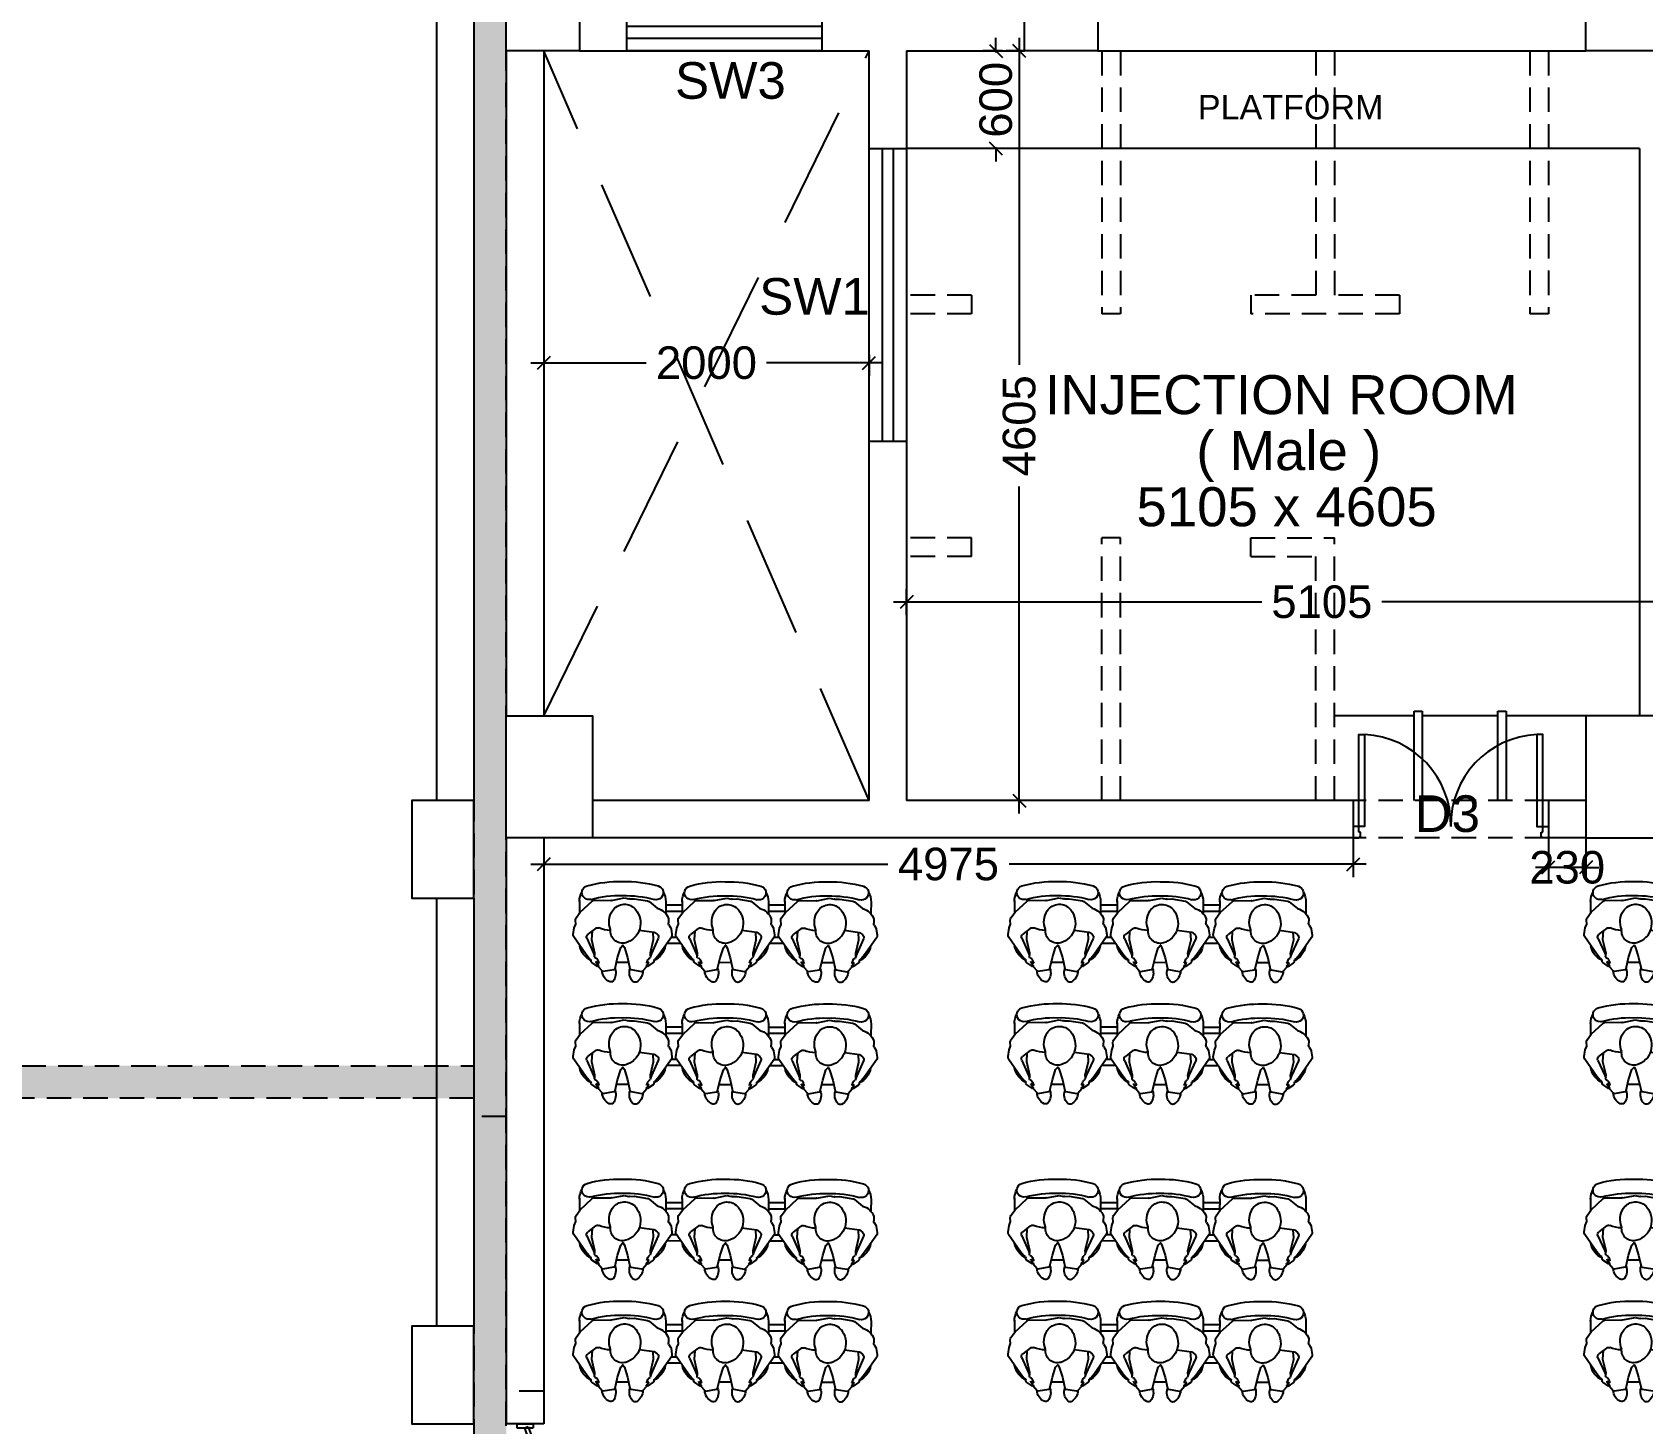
# Model space of a CAD drawing. Extents: x 6345096 to 6738923, y -6490958 to -6305885.
# Drawn here: x 6574075 to 6583974, y -6417014 to -6408465 of the extents above; entities that cross this region are included whole.
import ezdxf
from ezdxf.enums import TextEntityAlignment as Align

# ---------------------------------------------------------------- set-up
doc = ezdxf.new("R2010")
doc.units = 0
doc.header["$LTSCALE"] = 600
doc.header["$MEASUREMENT"] = 0
doc.header["$PDMODE"] = 35
doc.linetypes.add('HIDDEN', pattern=[0.375, 0.25, -0.125])
doc.linetypes.add('HIDDEN2', pattern=[0.1875, 0.125, -0.0625])
doc.layers.get('0').update_dxf_attribs({"linetype": 'CONTINUOUS'})
doc.layers.get('Defpoints').update_dxf_attribs({"linetype": 'CONTINUOUS'})
for name, color, linetype in [('8', 8, 'CONTINUOUS'), ('Counter', 7, 'CONTINUOUS'), ('DOOR', 32, 'CONTINUOUS'), ('Duct', 8, 'CONTINUOUS'), ('Exp.Joint', 104, 'CONTINUOUS'), ('furniture', 33, 'CONTINUOUS'), ('HS', 251, 'CONTINUOUS'), ('joinery', 7, 'CONTINUOUS'), ('LA-column', 3, 'CONTINUOUS'), ('Room Dim', 1, 'CONTINUOUS'), ('T Wall', 8, 'CONTINUOUS'), ('TEXT', 6, 'CONTINUOUS'), ('Walls', 7, 'CONTINUOUS'), ('WIN', 151, 'CONTINUOUS'), ('Working Dim', 5, 'CONTINUOUS')]:
    doc.layers.add(name, color=color, linetype=linetype)
doc.styles.add('ari', font='arial.ttf')
doc.styles.add('ARIAL', font='arial.ttf')
doc.dimstyles.new('int. dim', dxfattribs={"dimtxt": 200, "dimasz": 80, "dimexe": 80, "dimexo": 0, "dimgap": 70, "dimtad": 0, "dimdec": 0, "dimzin": 12, "dimdsep": 46, "dimtxsty": 'ari', "dimblk": 'OBLIQUE', "dimcen": 2, "dimdle": 80, "dimclrd": 256, "dimclre": 256, "dimclrt": 6, "dimadec": 0, "dimazin": 0, "dimtfac": 1, "dimtdec": 0, "dimtix": 1, "dimtmove": 2, "dimatfit": 3, "dimfxl": 1, "dimtolj": 1, "dimtzin": 0, "dimlwd": -1, "dimlwe": -1, "dimarcsym": 0})

# ---------------------------------------------------------------- blocks, each defined once
blk = doc.blocks.new('A$C6F2C55AD')
at = {"layer": 'furniture', "color": 8}
for p, q in [((-379.5, 895.9), (-302.9, 895.9)), ((-308.5, 891.8), (-377.1, 817.5)), ((-273.9, 917.1), (-308.5, 891.8)), ((-236, 918.6), (-259.6, 921)), ((-212.3, 928), (-236, 918.6)), ((-171.6, 934.6), (-212.3, 928)), ((-49.8, 857.1), (-156.5, 931.2)), ((-382.5, 803.2), (-381.1, 703.3)), ((-209.2, 797.7), (-173.4, 844.1)), ((-148.5, 850.3), (-56.1, 808.3)), ((-56.1, 808.3), (-39.7, 802.4)), ((-24.6, 836.6), (-49.8, 857.1)), ((-18.6, 827), (-24.6, 836.6)), ((-7.3, 824.3), (-15, 824.8)), ((-1.3, 787.1), (-5, 793.2)), ((-0.3, 792.4), (11, 788.8)), ((24.4, 784.6), (0.3, 820)), ((-381.5, 699), (-396.8, 620.7)), ((-8.2, 781.4), (3.8, 776.1)), ((4.8, 781), (-1.3, 787.1)), ((11, 788.8), (18.9, 779)), ((-396.8, 620.7), (-391.1, 593.4)), ((0, 593.2), (0, 668.6)), ((-390.7, 588.1), (-392.1, 559.3)), ((-392.1, 559.3), (-378.8, 477.9)), ((-199.8, 527.8), (-187.5, 436)), ((-374.5, 468.3), (-333.8, 417.4)), ((-187.5, 436), (-173.4, 417.7)), ((-156.5, 330.7), (-49.8, 404.7)), ((-148.5, 411.5), (-56.1, 453.6)), ((-56.1, 453.6), (-39.7, 459.4)), ((-49.8, 404.7), (-24.6, 425.2)), ((-39.7, 459.4), (-29.4, 461.9)), ((-24.6, 425.2), (-18.6, 434.9)), ((-15, 437), (-7.3, 437.5)), ((2.1, 482.2), (-9.9, 476.9)), ((-2.9, 468.6), (3.2, 477.3)), ((11, 473), (-2.9, 468.6)), ((0.3, 441.8), (24.4, 477.2)), ((3.6, 480.6), (2.1, 482.2)), ((3.2, 477.3), (3.6, 480.6)), ((18.9, 482.8), (11, 473)), ((-373.9, 365.9), (-301.2, 365.9)), ((-354.9, 365.9), (-354.9, 265)), ((-316.4, 365.9), (-316.4, 265)), ((-269.1, 348), (-244, 349.2)), ((-212.3, 297.1), (-236, 287.7)), ((-232.1, 346.1), (-215.8, 336)), ((-171.6, 303.7), (-212.3, 297.1)), ((-208.2, 333.1), (-171.6, 327.2)), ((-156.5, 330.7), (-156.5, 300.2)), ((-49.8, 226.2), (-156.5, 300.3)), ((-119.5, 356.4), (-119.5, 274.5)), ((-379.5, 265), (-302.9, 265)), ((-308.5, 260.9), (-377.1, 186.6)), ((-373.9, 265), (-302.9, 265)), ((-273.9, 286.2), (-308.5, 260.9)), ((-236, 287.7), (-259.6, 290.1)), ((-209.2, 166.7), (-173.4, 213.2)), ((-148.5, 219.4), (-56.1, 177.3)), ((-24.6, 205.7), (-49.8, 226.2)), ((-18.6, 196), (-24.6, 205.7)), ((-382.5, 172.3), (-381.1, 72.4)), ((-56.1, 177.3), (-39.7, 171.5)), ((-7.3, 193.4), (-15, 193.9)), ((-8.2, 150.5), (3.8, 145.2)), ((-1.3, 156.2), (-5, 162.3)), ((4.8, 150.1), (-1.3, 156.2)), ((-0.3, 161.5), (11, 157.9)), ((24.4, 153.7), (0.3, 189.1)), ((11, 157.9), (18.9, 148.1)), ((-381.5, 68.1), (-396.8, -10.2)), ((0, -37.7), (0, 37.7)), ((-396.8, -10.2), (-391.1, -37.5)), ((-390.7, -42.8), (-392.1, -71.7)), ((-392.1, -71.7), (-378.8, -153)), ((-374.5, -162.6), (-333.8, -213.5)), ((-199.8, -103.1), (-187.5, -194.9)), ((-187.5, -194.9), (-173.4, -213.2)), ((-148.5, -219.4), (-56.1, -177.3)), ((-56.1, -177.3), (-39.7, -171.5)), ((-39.7, -171.5), (-29.4, -169.1)), ((-24.6, -205.7), (-18.6, -196)), ((-15, -193.9), (-7.3, -193.4)), ((2.1, -148.7), (-9.9, -154)), ((-2.9, -162.3), (3.2, -153.6)), ((11, -157.9), (-2.9, -162.3)), ((0.3, -189.1), (24.4, -153.7)), ((3.6, -150.3), (2.1, -148.7)), ((3.2, -153.6), (3.6, -150.3)), ((18.9, -148.1), (11, -157.9)), ((-379.5, -265), (-301.2, -265)), ((-354.9, -265), (-354.9, -365.9)), ((-316.4, -265), (-316.4, -365.9)), ((-269.1, -282.9), (-244, -281.7)), ((-232.1, -284.8), (-215.8, -294.9)), ((-156.5, -300.3), (-49.8, -226.2)), ((-119.5, -274.5), (-119.5, -356.4)), ((-49.8, -226.2), (-24.6, -205.7)), ((-379.5, -365.9), (-302.9, -365.9)), ((-308.5, -370), (-377.1, -444.3)), ((-373.9, -365.9), (-302.9, -365.9)), ((-273.9, -344.7), (-308.5, -370)), ((-236, -343.2), (-259.6, -340.8)), ((-212.3, -333.8), (-236, -343.2)), ((-171.6, -327.2), (-212.3, -333.8)), ((-208.2, -297.8), (-171.6, -303.7)), ((-156.5, -300.2), (-156.5, -330.7)), ((-49.8, -404.7), (-156.5, -330.7)), ((-382.5, -458.6), (-381.1, -558.6)), ((-209.2, -464.2), (-173.4, -417.7)), ((-148.5, -411.5), (-56.1, -453.6)), ((-56.1, -453.6), (-39.7, -459.4)), ((-24.6, -425.2), (-49.8, -404.7)), ((-18.6, -434.9), (-24.6, -425.2)), ((-7.3, -437.5), (-15, -437)), ((-8.2, -480.4), (3.8, -485.7)), ((-1.3, -474.7), (-5, -468.6)), ((4.8, -480.8), (-1.3, -474.7)), ((-0.3, -469.4), (11, -473)), ((24.4, -477.2), (0.3, -441.8)), ((11, -473), (18.9, -482.8)), ((-381.5, -562.8), (-396.8, -641.1)), ((0, -668.6), (0, -593.2)), ((-396.8, -641.1), (-391.1, -668.4)), ((-390.7, -673.7), (-392.1, -702.6)), ((-392.1, -702.6), (-378.8, -783.9)), ((-199.8, -734), (-187.5, -825.8)), ((2.1, -779.6), (-9.9, -784.9)), ((-2.9, -793.2), (3.2, -784.5)), ((11, -788.8), (-2.9, -793.2)), ((0.3, -820), (24.4, -784.6)), ((3.6, -781.3), (2.1, -779.6)), ((3.2, -784.5), (3.6, -781.3)), ((18.9, -779), (11, -788.8)), ((-374.5, -793.5), (-333.8, -844.4)), ((-187.5, -825.8), (-173.4, -844.1)), ((-156.5, -931.2), (-49.8, -857.1)), ((-148.5, -850.3), (-56.1, -808.3)), ((-56.1, -808.3), (-39.7, -802.4)), ((-49.8, -857.1), (-24.6, -836.6)), ((-39.7, -802.4), (-29.4, -800)), ((-24.6, -836.6), (-18.6, -827)), ((-15, -824.8), (-7.3, -824.3)), ((-379.5, -895.9), (-301.2, -895.9)), ((-269.1, -913.9), (-244, -912.6)), ((-232.1, -915.7), (-215.8, -925.8)), ((-208.2, -928.7), (-171.6, -934.6))]:
    blk.add_line(p, q, dxfattribs=at)
for points in [[(-193.3, 818.4), (-141, 821.7), (-59.4, 802.1), (-41.8, 803.1)], [(-41.8, 458.7), (-59.4, 459.7), (-141, 440.2), (-186.8, 443)], [(-193.3, 187.5), (-141, 190.8), (-59.4, 171.2), (-41.8, 172.2)], [(-41.8, -172.2), (-59.4, -171.2), (-141, -190.8), (-186.8, -187.9)], [(-193.3, -443.4), (-141, -440.2), (-59.4, -459.7), (-41.8, -458.7)], [(-41.8, -803.1), (-59.4, -802.1), (-141, -821.7), (-186.8, -818.8)]]:
    blk.add_lwpolyline(points, dxfattribs=at)
for points in [[(24, 780.6), (51.6, 756.1, -0.259848), (54.2, 748.7), (42.8, 683.4, -0.302547), (36.6, 676.9), (-30, 661.8), (-92, 642.2), (-107.1, 628.4), (-92, 619.6), (-30, 600.1), (36.6, 584.9, -0.302547), (42.8, 578.4), (54.2, 513.1, -0.259848), (51.6, 505.7), (24, 481.2)], [(24, 149.7), (51.6, 125.2, -0.259848), (54.2, 117.8), (42.8, 52.5, -0.302547), (36.6, 46), (-30, 30.9), (-92, 11.3), (-107.1, -2.6), (-92, -11.3), (-30, -30.9), (36.6, -46, -0.302547), (42.8, -52.5), (54.2, -117.8, -0.259848), (51.6, -125.2), (24, -149.7)], [(24, -481.2), (51.6, -505.7, -0.259848), (54.2, -513.1), (42.8, -578.4, -0.302547), (36.6, -584.9), (-30, -600.1), (-92, -619.6), (-107.1, -633.5), (-92, -642.2), (-30, -661.8), (36.6, -676.9, -0.302547), (42.8, -683.4), (54.2, -748.7, -0.259848), (51.6, -756.1), (24, -780.6)]]:
    blk.add_lwpolyline(points, format="xyb", dxfattribs=at)
for points in [[(114.8, 688.7, 0.28165), (117.5, 712.3, 0.281432), (51.6, 756.1, -0.259848), (54.2, 748.7), (42.8, 683.4, -0.302547), (36.6, 676.9, 0.254294)], [(114.8, 57.8, 0.28165), (117.5, 81.4, 0.281432), (51.6, 125.2, -0.259848), (54.2, 117.8), (42.8, 52.5, -0.302547), (36.6, 46, 0.254294)], [(114.8, -573.2, 0.28165), (117.5, -549.5, 0.281432), (51.6, -505.7, -0.259848), (54.2, -513.1), (42.8, -578.4, -0.302547), (36.6, -584.9, 0.254294)]]:
    blk.add_lwpolyline(points, format="xyb", close=True, dxfattribs=at)
for centre, radius, start, end in [((-373.9, 770.9), 125, 90, 118.96988), ((-261.7, 900.4), 20.7, 84.29363, 126.13788), ((-168.3, 914.2), 20.7, 55.24777, 99.15185), ((-125, 770.9), 125, 25.44074, 79.81532), ((235.6, 651.7), 733.2, 164.36103, 181.62474), ((-428.9, 837.7), 43.2, 344.36103, 164.36104), ((235.6, 651.7), 646.8, 164.36103, 181.84194), ((-361.9, 803.5), 20.7, 137.31606, 180.81906), ((-192.8, 785), 20.7, 142.39912, 201.4261), ((-157, 831.5), 20.7, 65.51249, 142.39912), ((-36.5, 792.7), 10.2, 45.43504, 108.17835), ((-5.4, 806), 24.7, 193.98884, 263.53885), ((-14.7, 829.3), 4.56, 211.63275, 266.43849), ((-7.9, 814.4), 9.9, 34.24677, 86.43849), ((-3.4, 788.4), 5.09, 52.46369, 108.41492), ((-401.8, 703), 20.7, 348.89823, 0.81906), ((-268.6, 619.1), 89.1, 123.31223, 231.31111), ((-250.4, 591.3), 122.4, 67.14969, 123.31223), ((-408.7, 700.3), 211.3, 1.18069, 21.4261), ((-192.5, 630.9), 73.9, 343.97185, 98.05093), ((0, 780.9), 6.05, 308.41805, 329.29465), ((2.9, 779.1), 2.67, 329.29465, 45.0334), ((20.5, 780.3), 2.15, 218.55305, 288.58085), ((19.6, 783), 4.98, 288.58085, 18.61426), ((235.6, 610.1), 733.2, 178.37526, 195.63897), ((235.6, 610.1), 646.8, 178.15806, 195.63897), ((-240.2, 644.6), 123.6, 285.54285, 343.97185), ((-411.3, 589.1), 20.7, 357.13547, 11.89725), ((-242.3, 652), 131.3, 231.31111, 285.54285), ((62.3, 512.8), 75.9, 47.32958, 108.89776), ((49, 587.7), 82.7, 271.27331, 329.46406), ((98.3, 551.8), 22.8, 344.36324, 47.28276), ((-428.9, 424.1), 43.2, 195.63896, 15.63897), ((-358.4, 481.3), 20.7, 189.3001, 218.6806), ((-237.5, 442.2), 99.4, 194.4561, 251.46269), ((-157, 430.3), 20.7, 217.60088, 294.48751), ((-125, 490.9), 125, 280.18468, 334.55926), ((-7, 453), 24.1, 96.90921, 158.38711), ((-14.7, 432.5), 4.56, 93.56151, 148.36725), ((-7.9, 447.4), 9.9, 273.56151, 325.75323), ((20.5, 481.5), 2.15, 71.41915, 141.44695), ((19.6, 478.8), 4.98, 341.38574, 71.41915), ((-373.9, 490.9), 125, 241.03012, 270), ((-243, 328.6), 20.7, 58.02464, 92.85908), ((-204.9, 353.5), 20.7, 238.02464, 260.84815), ((-168.3, 347.6), 20.7, 260.84815, 304.75223), ((-168.3, 283.3), 20.7, 55.24777, 99.15185), ((235.6, 20.8), 733.2, 164.36103, 181.62474), ((-428.9, 206.8), 43.2, 344.36103, 164.36104), ((-373.9, 140), 125, 90, 118.96988), ((-261.7, 269.5), 20.7, 84.29363, 126.13788), ((-157, 200.6), 20.7, 65.51249, 142.39912), ((-125, 140), 125, 25.44074, 79.81532), ((235.6, 20.8), 646.8, 164.36103, 181.84194), ((-361.9, 172.6), 20.7, 137.31606, 180.81906), ((-192.8, 154.1), 20.7, 142.39912, 201.4261), ((-408.7, 69.4), 211.3, 1.18069, 21.4261), ((-36.5, 161.8), 10.2, 45.43504, 108.17835), ((-5.4, 175), 24.7, 193.98884, 263.53885), ((-14.7, 198.4), 4.56, 211.63275, 266.43849), ((-7.9, 183.5), 9.9, 34.24677, 86.43849), ((-3.4, 157.5), 5.09, 52.46369, 108.41492), ((0, 149.9), 6.05, 308.41805, 329.29465), ((2.9, 148.2), 2.67, 329.29465, 45.0334), ((20.5, 149.4), 2.15, 218.55305, 288.58085), ((19.6, 152.1), 4.98, 288.58085, 18.61426), ((235.6, -20.8), 733.2, 178.37526, 195.63897), ((235.6, -20.8), 646.8, 178.15806, 195.63897), ((-401.8, 72.1), 20.7, 348.89823, 0.81906), ((-268.6, -11.8), 89.1, 123.31223, 231.31111), ((-250.4, -39.6), 122.4, 67.14969, 123.31223), ((-192.5, 0), 73.9, 343.97185, 98.05093), ((-411.3, -41.8), 20.7, 357.13547, 11.89725), ((-242.3, 21.1), 131.3, 231.31111, 285.54285), ((-240.2, 13.7), 123.6, 285.54285, 343.97185), ((62.3, -118.1), 75.9, 47.32958, 108.89776), ((49, -43.2), 82.7, 271.27331, 329.46406), ((98.3, -79.1), 22.8, 344.36324, 47.28276), ((-428.9, -206.8), 43.2, 195.63896, 15.63897), ((-358.4, -149.7), 20.7, 189.3001, 218.6806), ((-125, -140), 125, 280.18468, 334.55926), ((-7, -178), 24.1, 96.90921, 158.38711), ((-14.7, -198.4), 4.56, 93.56151, 148.36725), ((-7.9, -183.5), 9.9, 273.56151, 325.75323), ((20.5, -149.4), 2.15, 71.41915, 141.44695), ((19.6, -152.1), 4.98, 341.38574, 71.41915), ((-373.9, -140), 125, 241.03012, 270), ((-237.5, -188.7), 99.4, 194.4561, 251.46269), ((-243, -302.3), 20.7, 58.02464, 92.85908), ((-204.9, -277.4), 20.7, 238.02464, 260.84815), ((-157, -200.6), 20.7, 217.60088, 294.48751), ((-428.9, -424.1), 43.2, 344.36103, 164.36104), ((-373.9, -490.9), 125, 90, 118.96988), ((-261.7, -361.4), 20.7, 84.29363, 126.13788), ((-168.3, -283.3), 20.7, 260.84815, 304.75223), ((-168.3, -347.6), 20.7, 55.24777, 99.15185), ((-125, -490.9), 125, 25.44074, 79.81532), ((235.6, -610.1), 733.2, 164.36103, 181.62474), ((235.6, -610.1), 646.8, 164.36103, 181.84194), ((-361.9, -458.3), 20.7, 137.31606, 180.81906), ((-192.8, -476.8), 20.7, 142.39912, 201.4261), ((-408.7, -561.5), 211.3, 1.18069, 21.4261), ((-157, -430.3), 20.7, 65.51249, 142.39912), ((-36.5, -469.1), 10.2, 45.43504, 108.17835), ((-5.4, -455.9), 24.7, 193.98884, 263.53885), ((-14.7, -432.5), 4.56, 211.63275, 266.43849), ((-7.9, -447.4), 9.9, 34.24677, 86.43849), ((-3.4, -473.4), 5.09, 52.46369, 108.41492), ((0, -481), 6.05, 308.41805, 329.29465), ((2.9, -482.7), 2.67, 329.29465, 45.0334), ((20.5, -481.5), 2.15, 218.55305, 288.58085), ((19.6, -478.8), 4.98, 288.58085, 18.61426), ((-401.8, -558.9), 20.7, 348.89823, 0.81906), ((-268.6, -642.7), 89.1, 123.31223, 231.31111), ((-250.4, -670.5), 122.4, 67.14969, 123.31223), ((-192.5, -630.9), 73.9, 343.97185, 98.05093), ((235.6, -651.7), 733.2, 178.37526, 195.63897), ((235.6, -651.7), 646.8, 178.15806, 195.63897), ((-411.3, -672.7), 20.7, 357.13547, 11.89725), ((-240.2, -617.2), 123.6, 285.54285, 343.97185), ((62.3, -749.1), 75.9, 47.32958, 108.89776), ((-358.4, -780.6), 20.7, 189.3001, 218.6806), ((-242.3, -609.8), 131.3, 231.31111, 285.54285), ((-7, -808.9), 24.1, 96.90921, 158.38711), ((20.5, -780.3), 2.15, 71.41915, 141.44695), ((19.6, -783), 4.98, 341.38574, 71.41915), ((49, -674.1), 82.7, 271.27331, 329.46406), ((98.3, -710), 22.8, 344.36324, 47.28276), ((-428.9, -837.7), 43.2, 195.63896, 15.63897), ((-373.9, -770.9), 125, 241.03012, 270), ((-237.5, -819.6), 99.4, 194.4561, 251.46269), ((-157, -831.5), 20.7, 217.60088, 294.48751), ((-125, -770.9), 125, 280.18468, 334.55926), ((-14.7, -829.3), 4.56, 93.56151, 148.36725), ((-7.9, -814.4), 9.9, 273.56151, 325.75323), ((-243, -933.2), 20.7, 58.02464, 92.85908), ((-204.9, -908.3), 20.7, 238.02464, 260.84815), ((-168.3, -914.2), 20.7, 260.84815, 304.75223)]:
    blk.add_arc(centre, radius, start, end, dxfattribs=at)
blk = doc.blocks.new('Z$W@#5624')
at = {"layer": 'DOOR'}
for p, q in [((19.2, 469.7), (840.4, 768.6)), ((27.7, 446.2), (848.9, 745.1)), ((187.7, 517.8), (680.4, 697.1)), ((676.2, 708.8), (684.7, 685.4)), ((0, 399.5), (0, 499.4)), ((0, 499.4), (25, 499.4)), ((25, 399.5), (25, 499.4)), ((183.4, 529.5), (192, 506)), ((1797.8, 499.4), (1772.8, 499.4)), ((1772.8, 399.5), (1772.8, 499.4)), ((1797.8, 399.5), (1797.8, 499.4)), ((0, 399.5), (25, 399.5)), ((19.2, 469.7), (27.7, 446.2)), ((1770, 452.6), (948.8, 153.7)), ((1778.6, 429.2), (957.4, 130.3)), ((1778.6, 429.2), (1770, 452.6)), ((1797.8, 399.5), (1772.8, 399.5)), ((1610.1, 381.1), (1117.3, 201.8)), ((1614.3, 369.4), (1605.8, 392.9)), ((1113.1, 213.5), (1121.6, 190.1))]:
    blk.add_line(p, q, dxfattribs=at)
at = {"layer": 'DOOR', "color": 145}
for centre, start_param, end_param in [((0, 449.4), 2.617994, 3.665191), ((1797.8, 449.4), -0.523599, 0.523599)]:
    blk.add_ellipse(centre, major_axis=(-898.9, 0), ratio=1, start_param=start_param, end_param=end_param, dxfattribs=at)
blk = doc.blocks.new('_Oblique')
at = {"color": 0, "linetype": 'ByBlock', "lineweight": -2}
blk.add_line((-0.5, -0.5), (0.5, 0.5), dxfattribs=at)
blk = doc.blocks.new('*D1725')
at = {"layer": 'Defpoints', "color": 0, "transparency": 16777216}
for p in [(6577219.2, -6410447.3, 2.4), (6579219.5, -6410447.3, 2.4), (6579219.5, -6410496)]:
    blk.add_point(p, dxfattribs=at)
at = {"layer": 'Working Dim', "transparency": 16777216}
for p, q in [((6577219.2, -6410447.3), (6577219.2, -6410576)), ((6579219.5, -6410447.3), (6579219.5, -6410576)), ((6577139.2, -6410496), (6577849.3, -6410496)), ((6579299.5, -6410496), (6578589.3, -6410496))]:
    blk.add_line(p, q, dxfattribs=at)
at = {"layer": 'Working Dim', "transparency": 16777216, "xscale": 80, "yscale": 80, "zscale": 80, "rotation": 180}
blk.add_blockref('_Oblique', (6577219.2, -6410496), dxfattribs=at)
at = {"layer": 'Working Dim', "transparency": 16777216, "xscale": 80, "yscale": 80, "zscale": 80}
blk.add_blockref('_Oblique', (6579219.5, -6410496), dxfattribs=at)
at = {"layer": 'Working Dim', "color": 6, "transparency": 16777216, "insert": (6578219.3, -6410496), "char_height": 200, "attachment_point": 5, "style": 'ari'}
blk.add_mtext('\\A1;2000', dxfattribs=at)
blk = doc.blocks.new('*D2043')
at = {"layer": 'Defpoints', "color": 0, "transparency": 16777216}
for p in [(6577219.4, -6413414.8, 0.2), (6582194.5, -6413414.9, 2.6), (6582194.5, -6413575.9)]:
    blk.add_point(p, dxfattribs=at)
at = {"layer": 'Working Dim', "transparency": 16777216}
for p, q in [((6577219.4, -6413414.8), (6577219.4, -6413655.9)), ((6582194.5, -6413414.9), (6582194.5, -6413655.9)), ((6577139.4, -6413575.9), (6579333.6, -6413575.9)), ((6582274.5, -6413575.9), (6580080.4, -6413575.9))]:
    blk.add_line(p, q, dxfattribs=at)
at = {"layer": 'Working Dim', "transparency": 16777216, "xscale": 80, "yscale": 80, "zscale": 80, "rotation": 180}
blk.add_blockref('_Oblique', (6577219.4, -6413575.9), dxfattribs=at)
at = {"layer": 'Working Dim', "transparency": 16777216, "xscale": 80, "yscale": 80, "zscale": 80}
blk.add_blockref('_Oblique', (6582194.5, -6413575.9), dxfattribs=at)
at = {"layer": 'Working Dim', "color": 6, "transparency": 16777216, "insert": (6579707, -6413575.9), "char_height": 200, "attachment_point": 5, "style": 'ari'}
blk.add_mtext('\\A1;4975', dxfattribs=at)
blk = doc.blocks.new('*D2060')
at = {"layer": 'Defpoints', "color": 0, "transparency": 16777216}
for p in [(6580038, -6408579.5, 2.5), (6579998.5, -6409179.5), (6580038, -6409179.5, 2.5)]:
    blk.add_point(p, dxfattribs=at)
at = {"layer": 'Working Dim', "transparency": 16777216}
for p, q in [((6580038, -6408579.5), (6579918.5, -6408579.5)), ((6579998.5, -6408579.5), (6579998.5, -6408499.5)), ((6579998.5, -6408579.5), (6579998.5, -6408588.3)), ((6580038, -6409179.5), (6579918.5, -6409179.5)), ((6579998.5, -6409179.5), (6579998.5, -6409170.6)), ((6579998.5, -6409179.5), (6579998.5, -6409259.5))]:
    blk.add_line(p, q, dxfattribs=at)
at = {"layer": 'Working Dim', "transparency": 16777216, "xscale": 80, "yscale": 80, "zscale": 80}
for p, rotation in [((6579998.5, -6408579.5), 270), ((6579998.5, -6409179.5), 90)]:
    blk.add_blockref('_Oblique', p, dxfattribs=dict(at, rotation=rotation))
at = {"layer": 'Working Dim', "color": 6, "transparency": 16777216, "insert": (6579998.5, -6408879.5), "char_height": 200, "attachment_point": 5, "rotation": 90, "style": 'ari'}
blk.add_mtext('\\A1;600', dxfattribs=at)
blk = doc.blocks.new('Z$W@#10897')
at = {"layer": 'DOOR'}
for p, q in [((44, 88), (0, 88)), ((0, 88), (0, 0)), ((0, 0), (44, 0)), ((44, 44), (44, 88)), ((56, 44), (44, 44)), ((44, 0), (44, 2)), ((56, 12), (54, 12)), ((56, 12), (56, 44)), ((1444, 12), (1444, 44)), ((1444, 44), (1456, 44)), ((1444, 12), (1446, 12)), ((1456, 44), (1456, 88)), ((1456, 88), (1500, 88)), ((1456, 0), (1456, 2)), ((1500, 0), (1456, 0)), ((1500, 88), (1500, 0))]:
    blk.add_line(p, q, dxfattribs=at)
for points in [[(88, 794), (88, 88), (44, 88), (44, 794)], [(1412, 794), (1412, 88), (1456, 88), (1456, 794)]]:
    blk.add_lwpolyline(points, close=True, dxfattribs=at)
at = {"layer": 'DOOR', "color": 145}
for centre, start, end in [((57, 102), 358.8871, 87.3823), ((1443, 102), 92.6177, 181.1129)]:
    blk.add_arc(centre, 693, start, end, dxfattribs=at)
at = {"layer": 'DOOR'}
for centre, start, end in [((44, 12), 270, 0), ((1456, 12), 180, 270)]:
    blk.add_arc(centre, 9.92, start, end, dxfattribs=at)
blk = doc.blocks.new('*D2393')
at = {"layer": 'Defpoints', "color": 0, "transparency": 16777216}
for p in [(6579449.5, -6412046.2, 2.4), (6584554.4, -6411964.6), (6584554.4, -6412046.2, 20.5)]:
    blk.add_point(p, dxfattribs=at)
at = {"layer": 'Working Dim', "transparency": 16777216}
for p, q in [((6579449.5, -6412046.2), (6579449.5, -6411884.6)), ((6584554.4, -6412046.2), (6584554.4, -6411884.6)), ((6579369.5, -6411964.6), (6581632.6, -6411964.6)), ((6584634.4, -6411964.6), (6582371.3, -6411964.6))]:
    blk.add_line(p, q, dxfattribs=at)
at = {"layer": 'Working Dim', "transparency": 16777216, "xscale": 80, "yscale": 80, "zscale": 80, "rotation": 180}
blk.add_blockref('_Oblique', (6579449.5, -6411964.6), dxfattribs=at)
at = {"layer": 'Working Dim', "transparency": 16777216, "xscale": 80, "yscale": 80, "zscale": 80}
blk.add_blockref('_Oblique', (6584554.4, -6411964.6), dxfattribs=at)
at = {"layer": 'Working Dim', "color": 6, "transparency": 16777216, "insert": (6582001.9, -6411964.6), "char_height": 200, "attachment_point": 5, "style": 'ari'}
blk.add_mtext('\\A1;5105', dxfattribs=at)
blk = doc.blocks.new('*D2394')
at = {"layer": 'Defpoints', "color": 0, "transparency": 16777216}
for p in [(6580142, -6408579.4), (6580217, -6408579.4, 5.1), (6580217, -6413184.8, 2.4)]:
    blk.add_point(p, dxfattribs=at)
at = {"layer": 'Working Dim', "transparency": 16777216}
for p, q in [((6580217, -6408579.4), (6580062, -6408579.4)), ((6580142, -6408499.4), (6580142, -6410508.7)), ((6580142, -6413264.8), (6580142, -6411255.6)), ((6580217, -6413184.8), (6580062, -6413184.8))]:
    blk.add_line(p, q, dxfattribs=at)
at = {"layer": 'Working Dim', "transparency": 16777216, "xscale": 80, "yscale": 80, "zscale": 80}
for p, rotation in [((6580142, -6408579.4), 90), ((6580142, -6413184.8), 270)]:
    blk.add_blockref('_Oblique', p, dxfattribs=dict(at, rotation=rotation))
at = {"layer": 'Working Dim', "color": 6, "transparency": 16777216, "insert": (6580142, -6410882.1), "char_height": 200, "attachment_point": 5, "rotation": 90, "style": 'ari'}
blk.add_mtext('\\A1;4605', dxfattribs=at)
blk = doc.blocks.new('A$C2CD672AE')
at = {"layer": 'T Wall', "color": 8, "linetype": 'HIDDEN'}
for p, q in [((50330.1, 47844.4, -9.9), (50330.1, 46229.5, -9.9)), ((50445.1, 47844.4, -9.9), (50445.1, 46229.5, -9.9)), ((51645.1, 47844.4, -9.9), (51645.1, 46344.5, -9.9)), ((51760.1, 47844.4, -9.9), (51760.1, 46344.5, -9.9)), ((52960.1, 47844.5, -9.9), (52960.1, 46229.5, -9.9)), ((53075.1, 47844.5, -9.9), (53075.1, 46229.5, -9.9)), ((49530.1, 46344.5, -9.9), (49130.1, 46344.5, -9.9)), ((49530.1, 46344.5, -9.9), (49530.1, 46229.5, -9.9)), ((51645.1, 46344.5, -9.9), (51245.1, 46344.5, -9.9)), ((51245.1, 46344.5, -9.9), (51245.1, 46229.5, -9.9)), ((52160.1, 46344.5, -9.9), (51760.1, 46344.5, -9.9)), ((52160.1, 46344.5, -9.9), (52160.1, 46229.5, -9.9)), ((49530.1, 46229.5, -9.9), (49130.1, 46229.5, -9.9)), ((50445.1, 46229.5, -9.9), (50330.1, 46229.5, -9.9)), ((52160.1, 46229.5, -9.9), (51245.1, 46229.5, -9.9)), ((53075.1, 46229.5, -9.9), (52960.1, 46229.5, -9.9)), ((49530.1, 44854.1, 7.5), (49130.1, 44854.1, 7.5)), ((49530.1, 44739.1, 7.5), (49530.1, 44854.1, 7.5)), ((49530.1, 44739.1, -9.9), (49530.1, 44854.1, -9.9)), ((50445.1, 44854.1, -9.9), (50330.1, 44854.1, -9.9)), ((50330.1, 43239.2, -9.9), (50330.1, 44854.1, -9.9)), ((50445.1, 43239.2, -9.9), (50445.1, 44854.1, -9.9)), ((51245.1, 44739.1, -9.9), (51245.1, 44854.1, -9.9)), ((51245.1, 44854.1, -9.9), (51760.1, 44854.1, -9.9)), ((51760.1, 43239.2, -9.9), (51760.1, 44854.1, -9.9)), ((49530.1, 44739.1, 7.5), (49130.1, 44739.1, 7.5)), ((51245.1, 44739.1, -9.9), (51645.1, 44739.1, -9.9)), ((51645.1, 43239.2, -9.9), (51645.1, 44739.1, -9.9))]:
    blk.add_line(p, q, dxfattribs=at)
at = {"layer": 'T Wall', "color": 8, "linetype": 'HIDDEN', "ltscale": 10000, "elevation": 2.4}
for points in [[(52250.1, 43759.1), (51760.1, 43759.1)], [(52250.1, 43239.2), (52250.1, 43789.2), (52300.1, 43789.2), (52300.1, 43239.2)], [(52765.1, 43759.1), (52300.1, 43759.1)], [(52765.1, 43239.2), (52765.1, 43789.2), (52815.1, 43789.2), (52815.1, 43239.2)], [(53305.1, 43759.1), (52815.1, 43759.1)]]:
    blk.add_lwpolyline(points, dxfattribs=at)
at = {"layer": 'Walls', "color": 8, "linetype": 'HIDDEN', "extrusion": (0.000145144, 2.25336e-17, 1)}
for p, q in [((46240.1, 52734.2, 2.4), (46240.1, 43239.1, 2.4)), ((46470.1, 52734.2, 2.4), (46470.1, 43239.1, 2.4))]:
    blk.add_line(p, q, dxfattribs=at)
at = {"layer": 'Walls', "color": 8, "linetype": 'HIDDEN'}
for p, q in [((46670.1, 47844.4, 2.4), (46670.1, 43759.1, 2.4)), ((46900.1, 47844.4, 2.4), (46900.1, 43759.1, 2.4)), ((47120.1, 47844.5, 2.4), (48900.1, 47844.4, 2.4)), ((48900.1, 43239.1, 2.4), (48900.1, 47844.4, 2.4)), ((49130.1, 47844.4, 2.4), (49855.3, 47844.4, 2.4)), ((49130.1, 47844.4, 2.4), (49130.1, 43239.1, 2.4)), ((50305.2, 47844.4, 2.4), (53305.1, 47844.5, 2.4)), ((48900.1, 43239.1, 2.4), (47200.1, 43239.1, 2.4)), ((53305.1, 43239.1, 2.4), (49130.1, 43239.1, 2.4)), ((46670.1, 43009.1), (46670.1, 39610.2)), ((46900.1, 43009.1), (46900.1, 39610.2)), ((53305.1, 43009.1, 2.4), (47200.1, 43009.1, 2.4)), ((46240.1, 42639.1), (46240.1, 40010.2)), ((46470.1, 42639.1), (46470.1, 40010.2)), ((46900.1, 39610.2), (46670.1, 39610.2))]:
    blk.add_line(p, q, dxfattribs=at)
blk = doc.blocks.new('*D2449')
at = {"layer": 'Defpoints', "color": 0, "transparency": 16777216}
for p in [(6583394.5, -6413414.9, 2.6), (6583624.5, -6413414.8, 5.1), (6583394.5, -6413596.1)]:
    blk.add_point(p, dxfattribs=at)
at = {"layer": 'Working Dim', "transparency": 16777216}
for p, q in [((6583394.5, -6413414.9), (6583394.5, -6413676.1)), ((6583624.5, -6413414.8), (6583624.5, -6413676.1)), ((6583394.5, -6413596.1), (6583314.5, -6413596.1)), ((6583624.5, -6413596.1), (6583394.5, -6413596.1)), ((6583624.5, -6413596.1), (6583704.5, -6413596.1))]:
    blk.add_line(p, q, dxfattribs=at)
at = {"layer": 'Working Dim', "transparency": 16777216, "xscale": 80, "yscale": 80, "zscale": 80}
blk.add_blockref('_Oblique', (6583394.5, -6413596.1), dxfattribs=at)
at = {"layer": 'Working Dim', "transparency": 16777216, "xscale": 80, "yscale": 80, "zscale": 80, "rotation": 180}
blk.add_blockref('_Oblique', (6583624.5, -6413596.1), dxfattribs=at)
at = {"layer": 'Working Dim', "color": 6, "transparency": 16777216, "insert": (6583509.5, -6413596.1), "char_height": 200, "attachment_point": 5, "style": 'ari'}
blk.add_mtext('\\A1;230', dxfattribs=at)

msp = doc.modelspace()

# ---------------------------------------------------------------- hatches: boundary and pattern name
at = {"layer": 'Exp.Joint', "linetype": 'HIDDEN'}
for points in [[(6576989.529, -6334860.673), (6576789.529, -6334860.673), (6576789.529, -6455500.935), (6576989.529, -6455500.935)], [(6572659.528, -6414814.292), (6576789.529, -6414814.292), (6576789.529, -6415014.292), (6572659.528, -6415014.292)]]:
    msp.add_hatch(color=256, dxfattribs=at).paths.add_polyline_path(points)

# ---------------------------------------------------------------- linework, layer by layer
at = {"layer": 'Duct', "color": 8, "linetype": 'HIDDEN2', "ltscale": 10}
for p, q in [((6577219.441, -6412664.85, -9.862), (6579219.472, -6408579.459, 7.521)), ((6579219.472, -6413184.709, 4.779), (6577219.443, -6408579.459, -9.862))]:
    msp.add_line(p, q, dxfattribs=at)
at = {"layer": 'Exp.Joint', "linetype": 'HIDDEN'}
msp.add_line((6576989.529, -6415125.375, 0.191), (6576789.529, -6415125.375, 0.191), dxfattribs=at)
msp.add_line((6576989.529, -6415125.375, 0.191), (6576789.529, -6415125.375, 0.191), dxfattribs=at)
for points, elevation in [([(6576989.529, -6334860.673), (6576789.529, -6334860.673), (6576789.529, -6455500.935), (6576989.529, -6455500.935)], 4.947), ([(6572659.528, -6414814.292), (6576789.529, -6414814.292), (6576789.529, -6415014.292), (6572659.528, -6415014.292)], 0.191)]:
    msp.add_lwpolyline(points, close=True, dxfattribs=dict(at, elevation=elevation))
at = {"layer": 'LA-column', "color": 2}
for points, elevation in [([(6577439.529, -6408579.442), (6576989.529, -6408579.442), (6576989.529, -6407979.442), (6577439.529, -6407979.442)], 3.421), ([(6580624.604, -6408579.442), (6580174.604, -6408579.442), (6580174.604, -6407979.442), (6580624.604, -6407979.442)], 5.131), ([(6584074.519, -6408579.442), (6583624.519, -6408579.442), (6583624.519, -6407979.442), (6584074.519, -6407979.442)], 5.131), ([(6577519.529, -6413414.832), (6576989.529, -6413414.832), (6576989.529, -6412664.832), (6577519.529, -6412664.832)], 0.191), ([(6583624.519, -6413414.832), (6584154.519, -6413414.832), (6584154.519, -6412664.832), (6583624.519, -6412664.832)], 5.131), ([(6576789.531, -6413784.832), (6576789.531, -6413184.832), (6576409.531, -6413184.832), (6576409.531, -6413784.832)], 3.421), ([(6576789.529, -6417013.752), (6576789.529, -6416413.752), (6576409.529, -6416413.752), (6576409.529, -6417013.752)], 0.191)]:
    msp.add_lwpolyline(points, close=True, dxfattribs=dict(at, elevation=elevation))
at = {"layer": 'Walls', "linetype": 'Continuous', "extrusion": (0.000145144, 2.25336e-17, 1)}
for p, q in [((6576559.442, -6403689.739, 2.39), (6576559.443, -6413184.85, 2.39)), ((6576789.443, -6403689.739, 2.39), (6576789.443, -6413184.85, 2.39))]:
    msp.add_line(p, q, dxfattribs=at)
at = {"layer": 'Walls', "linetype": 'Continuous'}
for p, q in [((6576989.442, -6408579.463, 2.39), (6576989.441, -6412664.85, 2.39)), ((6577219.443, -6408579.459, 2.39), (6577219.441, -6412664.85, 2.39)), ((6577439.529, -6408579.442, 2.39), (6579219.472, -6408579.453, 2.39)), ((6579219.472, -6413184.85, 2.39), (6579219.472, -6408579.453, 2.39)), ((6579449.472, -6408579.455, 2.39), (6580174.695, -6408579.459, 2.39)), ((6579449.472, -6408579.455, 2.39), (6579449.472, -6413184.85, 2.39)), ((6580624.605, -6408579.459, 2.39), (6583624.519, -6408579.442, 2.39)), ((6579219.472, -6413184.85, 2.39), (6577519.529, -6413184.85, 2.39)), ((6582194.526, -6413184.85, 2.39), (6579449.472, -6413184.85, 2.39)), ((6582194.526, -6413184.762, 2.581), (6582194.525, -6413414.863, 2.581)), ((6583394.526, -6413184.764, 2.581), (6583394.525, -6413414.866, 2.581)), ((6583624.519, -6413184.85, 2.39), (6583394.526, -6413184.85, 2.39)), ((6576989.442, -6413414.832), (6576989.44, -6417013.663)), ((6577219.442, -6413414.832), (6577219.44, -6417013.663)), ((6582194.525, -6413414.863, 4.1), (6577519.529, -6413414.85, 2.39)), ((6583624.519, -6413414.868, 5.131), (6583394.525, -6413414.866, 4.54)), ((6576559.529, -6413784.832), (6576559.528, -6416413.752)), ((6576789.529, -6413784.832), (6576789.528, -6416413.752)), ((6577219.44, -6417013.663), (6576989.439, -6417013.663))]:
    msp.add_line(p, q, dxfattribs=at)
at = {"layer": 'Walls'}
msp.add_line((6583954.378, -6408579.459, 20.49), (6583954.378, -6408579.442, 20.49), dxfattribs=at)
at = {"layer": 'Walls', "color": 7}
for p, q in [((6583954.378, -6409179.483, 6.204), (6579449.472, -6409179.472, 4.67)), ((6583954.378, -6409179.483, 20.49), (6583954.378, -6412664.832, 20.49))]:
    msp.add_line(p, q, dxfattribs=at)
at = {"layer": 'WIN', "linetype": 'Continuous'}
for points, elevation in [([(6577729.501, -6408579.63), (6577729.501, -6408349.63), (6578929.501, -6408349.63), (6578929.501, -6408579.63)], -2.741), ([(6577729.501, -6408502.63), (6577729.501, -6408426.63), (6578929.501, -6408426.63), (6578929.501, -6408502.63)], -2.741), ([(6579219.472, -6410979.472), (6579219.472, -6409179.472), (6579449.472, -6409179.472), (6579449.472, -6410979.472)], 4.67), ([(6579302.255, -6410979.472), (6579302.255, -6409179.472), (6579366.689, -6409179.472), (6579366.689, -6410979.472)], 4.67)]:
    msp.add_lwpolyline(points, close=True, dxfattribs=dict(at, elevation=elevation))

# ---------------------------------------------------------------- block references
at = {"layer": 'DOOR', "xscale": 0.7999999783933163, "yscale": 0.7999999783933163, "zscale": 0.7999999783933163}
msp.add_blockref('Z$W@#10897', (6582194.525, -6413414.797, 2.39), dxfattribs=at)
at = {"layer": 'DOOR', "linetype": 'Continuous', "xscale": 1.001247152686119, "yscale": 1.001247152686119, "zscale": 1.001247152686119, "rotation": 270}
msp.add_blockref('Z$W@#5624', (6576654.44, -6417013.663), dxfattribs=at)
at = {"layer": 'furniture', "ltscale": 0.75, "xscale": -1, "rotation": 89.90778514928986}
for p in [(6578334.454, -6414180.813, -1.946), (6581007.383, -6414180.813, -1.946), (6584548.69, -6414180.813, -1.946), (6578334.454, -6414930.813, -1.946), (6581007.383, -6414930.813, -1.946), (6584548.69, -6414930.813, -1.946), (6578334.454, -6416008.785, -1.946), (6581007.383, -6416008.785, -1.946), (6584548.69, -6416008.785, -1.946), (6578334.454, -6416758.785, -1.946), (6581007.383, -6416758.785, -1.946), (6584548.69, -6416758.785, -1.946)]:
    msp.add_blockref('A$C6F2C55AD', p, dxfattribs=at)
at = {"layer": 'HS'}
msp.add_blockref('A$C2CD672AE', (6530319.294, -6456423.902, 8.17), dxfattribs=at)

# ---------------------------------------------------------------- texts
at = {"layer": '8', "color": 6, "style": 'ari'}
msp.add_text('D3', height=225, dxfattribs=at).set_placement((6582572.454, -6413377.795, 2.581))
at = {"layer": 'Counter', "color": 10, "style": 'ARIAL'}
msp.add_text('PLATFORM', height=150, dxfattribs=at).set_placement((6581239.603, -6408999.58, 2.39))
at = {"layer": 'joinery', "style": 'ari'}
for s, p in [('SW3', (6578366.878, -6408873.348, -2.741)), ('SW1', (6578883.979, -6410199.813, 11.33))]:
    msp.add_text(s, height=225, dxfattribs=at).set_placement(p, align=Align.CENTER)
at = {"layer": 'Room Dim', "style": 'ARIAL'}
msp.add_text('5105 x 4605', height=240, dxfattribs=at).set_placement((6581785.488, -6411379.686), align=Align.MIDDLE_CENTER)
at = {"layer": 'TEXT', "color": 7, "style": 'ARIAL'}
for s, p in [('INJECTION ROOM', (6581753.073, -6410691.091)), ('( Male )', (6581798.421, -6411035.006))]:
    msp.add_text(s, height=240, dxfattribs=at).set_placement(p, align=Align.MIDDLE_CENTER)

# ---------------------------------------------------------------- dimensions: what is measured, and where the dimension line sits
at = {"layer": 'Working Dim', "color": 6}
for base, p1, p2, picture, middle in [((6579998.495, -6409179.473, 2.39), (6580037.985, -6408579.473, 4.885), (6580037.983, -6409179.473, 4.87), '*D2060', (6579998.495, -6408879.473, 2.39)), ((6580141.994, -6408579.442), (6580216.961, -6413184.85, 2.39), (6580216.961, -6408579.442, 5.131), '*D2394', (6580141.994, -6410882.146))]:
    dim = msp.add_linear_dim(base=base, p1=p1, p2=p2, angle=90, dimstyle='int. dim', override={"dimtxt": 200, "dimarcsym": 1}, dxfattribs=at)
    dim.commit()
    dim.dimension.update_dxf_attribs({"geometry": picture, "text_midpoint": middle})
for base, p1, p2, picture, middle in [((6579219.472, -6410495.953), (6577219.177, -6410447.343, 2.39), (6579219.472, -6410447.343, 2.39), '*D1725', (6578219.325, -6410495.953)), ((6584554.416, -6411964.567), (6579449.472, -6412046.221, 2.39), (6584554.416, -6412046.221, 20.49), '*D2393', (6582001.944, -6411964.567)), ((6582194.525, -6413575.942), (6577219.442, -6413414.832, 0.191), (6582194.525, -6413414.863, 2.581), '*D2043', (6579706.984, -6413575.942))]:
    dim = msp.add_linear_dim(base=base, p1=p1, p2=p2, dimstyle='int. dim', override={"dimtxt": 200, "dimarcsym": 1}, dxfattribs=at)
    dim.commit()
    dim.dimension.update_dxf_attribs({"geometry": picture, "text_midpoint": middle})
at = {"layer": 'Working Dim'}
dim = msp.add_linear_dim(base=(6583394.525, -6413596.097), p1=(6583624.519, -6413414.832, 5.131), p2=(6583394.525, -6413414.866, 2.581), dimstyle='int. dim', dxfattribs=at)
dim.commit()
dim.dimension.update_dxf_attribs({"geometry": '*D2449', "text_midpoint": (6583509.522, -6413596.097)})

doc.saveas('drawing.dxf')
